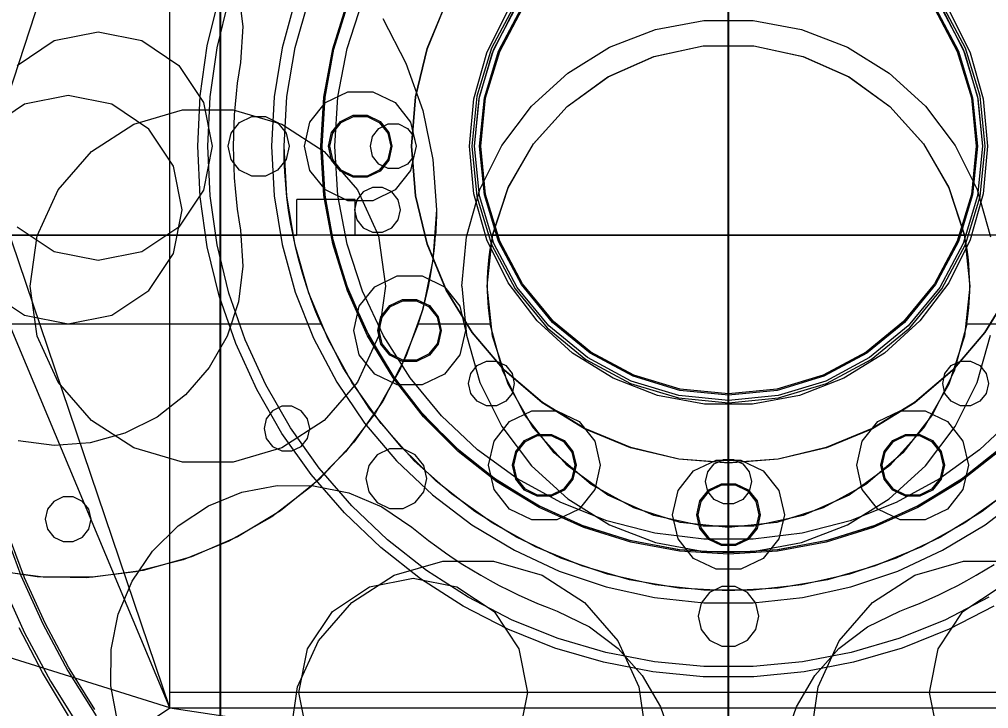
# Model space of a CAD drawing. Header units: millimetres. Extents: x -2500 to 58855, y -53268 to 6837.
# Drawn here: x 25049 to 25430.6, y 1503.7 to 1774.9 of the extents above; entities that cross this region are included whole.
import ezdxf

# ---------------------------------------------------------------- set-up
doc = ezdxf.new("R2010")
doc.units = ezdxf.units.MM
for name, color, linetype, lineweight in [('COTAS_O', 1, 'Continuous', 0), ('COTAS_P', 1, 'Continuous', 0), ('lateral_briquetadora', 7, 'Continuous', 0)]:
    doc.layers.add(name, color=color, linetype=linetype, lineweight=lineweight)
doc.dimstyles.new('R19_100', dxfattribs={"dimtxt": 250, "dimasz": 150, "dimexe": 150, "dimexo": 80, "dimgap": 100, "dimtad": 1, "dimtih": 1, "dimtoh": 1, "dimdsep": 46, "dimcen": 0.09, "dimadec": 0, "dimazin": 0, "dimtfac": 1, "dimtdec": 4, "dimtofl": 0, "dimtmove": 0, "dimatfit": 3, "dimfxl": 1, "dimtolj": 1, "dimtzin": 0, "dimarcsym": 0})

# ---------------------------------------------------------------- blocks, each defined once
blk = doc.blocks.new('*D3')
at = {"layer": 'COTAS_P', "color": 0, "lineweight": -2, "transparency": 16777216}
for p, q in [((25334.81, 3271.57), (25051.31, 4199.21)), ((16158.18, 1324.54), (24951.7, 4011.92)), ((16254.38, 496.51), (15970.89, 1424.15))]:
    blk.add_line(p, q, dxfattribs=at)
at = {"layer": 'COTAS_P', "color": 0, "transparency": 16777216}
for points in [[(24944.39, 4035.83), (24959, 3988.02), (25095.15, 4055.76)], [(16150.87, 1348.45), (16165.48, 1300.63), (16014.73, 1280.7)]]:
    blk.add_solid(points, dxfattribs=at)
at = {"layer": 'Defpoints', "color": 0, "transparency": 16777216}
for p in [(25095.15, 4055.76), (25358.19, 3195.06), (16277.76, 420)]:
    blk.add_point(p, dxfattribs=at)
blk = doc.blocks.new('*D5')
at = {"layer": 'COTAS_P', "color": 0, "lineweight": -2, "transparency": 16777216}
for p, q in [((25438.19, 3195.06), (25908.19, 3195.06)), ((25758.19, 150), (25758.19, 3045.06)), ((25438.19, 0), (25908.19, 0))]:
    blk.add_line(p, q, dxfattribs=at)
at = {"layer": 'COTAS_P', "color": 0, "transparency": 16777216}
for points in [[(25733.19, 3045.06), (25783.19, 3045.06), (25758.19, 3195.06)], [(25733.19, 150), (25783.19, 150), (25758.19, 0)]]:
    blk.add_solid(points, dxfattribs=at)
at = {"layer": 'Defpoints', "color": 0, "transparency": 16777216}
for p in [(25358.19, 3195.06), (25758.19, 3195.06), (25358.19, 0)]:
    blk.add_point(p, dxfattribs=at)
blk = doc.blocks.new('*D6')
at = {"layer": 'COTAS_P', "color": 0, "lineweight": -2, "transparency": 16777216}
for p, q in [((25128.19, 1262), (25128.19, 2232)), ((27628.19, 1262), (27628.19, 2232)), ((25278.19, 2082), (27478.19, 2082))]:
    blk.add_line(p, q, dxfattribs=at)
at = {"layer": 'COTAS_P', "color": 0, "transparency": 16777216}
for points in [[(25278.19, 2107), (25278.19, 2057), (25128.19, 2082)], [(27478.19, 2107), (27478.19, 2057), (27628.19, 2082)]]:
    blk.add_solid(points, dxfattribs=at)
at = {"layer": 'Defpoints', "color": 0, "transparency": 16777216}
for p in [(27628.19, 2082), (25128.19, 1182), (27628.19, 1182)]:
    blk.add_point(p, dxfattribs=at)
blk = doc.blocks.new('*D21')
at = {"layer": 'COTAS_O', "color": 0, "lineweight": -2, "transparency": 16777216}
for p, q in [((24708.19, 2300), (25478.19, 2300)), ((25328.19, 150), (25328.19, 2150)), ((24708.19, 0), (25478.19, 0))]:
    blk.add_line(p, q, dxfattribs=at)
at = {"layer": 'COTAS_O', "color": 0, "transparency": 16777216}
for points in [[(25303.19, 2150), (25353.19, 2150), (25328.19, 2300)], [(25303.19, 150), (25353.19, 150), (25328.19, 0)]]:
    blk.add_solid(points, dxfattribs=at)
at = {"layer": 'Defpoints', "color": 0, "transparency": 16777216}
for p in [(24628.19, 2300), (25328.19, 2300), (24628.19, 0)]:
    blk.add_point(p, dxfattribs=at)

msp = doc.modelspace()

# ---------------------------------------------------------------- linework, layer by layer
at = {"layer": 'lateral_briquetadora'}
for p, q in [((25108.187, 1940), (25028.187, 1695)), ((25108.187, 1510), (25108.187, 1940)), ((25108.187, 1504), (25108.187, 1940)), ((25135.252, 1786.269), (25137.017, 1772.166)), ((25122.963, 1764.554), (25127.653, 1783.882)), ((25126.891, 1763.797), (25131.491, 1782.755)), ((25157.609, 1782.474), (25152.395, 1763.695)), ((25157.574, 1763.941), (25163.007, 1782.799)), ((25172.35, 1763.41), (25178.116, 1781.914)), ((25172.836, 1763.291), (25178.584, 1781.737)), ((25178.056, 1763.547), (25184.071, 1782.059)), ((25209.509, 1763.446), (25216.959, 1781.489)), ((25209.61, 1763.433), (25217.061, 1781.469)), ((25233.074, 1761.847), (25241.464, 1778.696)), ((25244.208, 1781.113), (25234.875, 1763.651)), ((25235.249, 1761.914), (25243.841, 1778.72)), ((25235.799, 1763.268), (25245.04, 1780.557)), ((25237.646, 1762.503), (25246.703, 1779.446)), ((25238.108, 1762.312), (25247.118, 1779.168)), ((25409.255, 1779.168), (25418.265, 1762.312)), ((25409.671, 1779.446), (25418.727, 1762.503)), ((25411.334, 1780.557), (25420.575, 1763.268)), ((25421.498, 1763.651), (25412.165, 1781.113)), ((25412.532, 1778.72), (25421.124, 1761.914)), ((25414.909, 1778.696), (25423.299, 1761.847)), ((25192.077, 1775.34), (25201.182, 1757.768)), ((25137.017, 1772.166), (25135.998, 1757.991)), ((25281.384, 1763.992), (25299.452, 1770.992)), ((25299.452, 1770.992), (25318.498, 1774.552)), ((25318.498, 1774.552), (25337.875, 1774.552)), ((25337.875, 1774.552), (25356.921, 1770.992)), ((25356.921, 1770.992), (25374.989, 1763.992)), ((25062.716, 1766.575), (25079.937, 1770)), ((25079.937, 1770), (25097.157, 1766.575)), ((25048.117, 1756.82), (25062.716, 1766.575)), ((25097.157, 1766.575), (25111.756, 1756.82)), ((25120.133, 1744.867), (25122.963, 1764.554)), ((25124.115, 1744.486), (25126.891, 1763.797)), ((25152.395, 1763.695), (25149.242, 1744.461)), ((25154.287, 1744.594), (25157.574, 1763.941)), ((25168.857, 1744.346), (25172.35, 1763.41)), ((25169.353, 1744.286), (25172.836, 1763.291)), ((25174.409, 1744.427), (25178.056, 1763.547)), ((25204.964, 1744.461), (25209.509, 1763.446)), ((25205.064, 1744.455), (25209.61, 1763.433)), ((25234.875, 1763.651), (25229.127, 1744.704)), ((25230.108, 1744.509), (25235.799, 1763.268)), ((25264.91, 1753.792), (25281.384, 1763.992)), ((25298.83, 1760.35), (25318.256, 1764.48)), ((25298.886, 1760.368), (25318.276, 1764.482)), ((25318.256, 1764.48), (25338.117, 1764.48)), ((25318.276, 1764.482), (25338.097, 1764.482)), ((25338.097, 1764.482), (25357.487, 1760.368)), ((25338.117, 1764.48), (25357.543, 1760.35)), ((25374.989, 1763.992), (25391.463, 1753.792)), ((25420.575, 1763.268), (25426.265, 1744.509)), ((25427.246, 1744.704), (25421.498, 1763.651)), ((25227.923, 1743.742), (25233.074, 1761.847)), ((25229.968, 1743.792), (25235.249, 1761.914)), ((25232.07, 1744.119), (25237.646, 1762.503)), ((25232.56, 1744.021), (25238.108, 1762.312)), ((25280.687, 1752.272), (25298.83, 1760.35)), ((25280.771, 1752.321), (25298.886, 1760.368)), ((25357.487, 1760.368), (25375.602, 1752.321)), ((25357.543, 1760.35), (25375.687, 1752.272)), ((25418.265, 1762.312), (25423.813, 1744.021)), ((25418.727, 1762.503), (25424.304, 1744.119)), ((25421.124, 1761.914), (25426.405, 1743.792)), ((25423.299, 1761.847), (25428.45, 1743.742)), ((25111.756, 1756.82), (25121.511, 1742.221)), ((25135.998, 1757.991), (25135.34, 1753.899)), ((25201.182, 1757.768), (25207.81, 1739.121)), ((25135.34, 1753.899), (25134.769, 1749.795)), ((25250.591, 1740.738), (25264.91, 1753.792)), ((25264.619, 1740.599), (25280.687, 1752.272)), ((25264.721, 1740.69), (25280.771, 1752.321)), ((25375.602, 1752.321), (25391.652, 1740.69)), ((25375.687, 1752.272), (25391.754, 1740.599)), ((25391.463, 1753.792), (25405.783, 1740.738)), ((25134.769, 1749.795), (25134.286, 1745.68)), ((25068.187, 1744.95), (25050.985, 1741.528)), ((25085.388, 1741.528), (25068.187, 1744.95)), ((25119.187, 1725), (25120.133, 1744.867)), ((25123.187, 1725), (25124.115, 1744.486)), ((25134.286, 1745.68), (25133.891, 1741.555)), ((25149.242, 1744.461), (25148.187, 1725)), ((25153.187, 1725), (25154.287, 1744.594)), ((25167.687, 1725), (25168.857, 1744.346)), ((25168.187, 1725), (25169.353, 1744.286)), ((25169.47, 1742.2), (25178.291, 1746.448)), ((25173.187, 1725), (25174.409, 1744.427)), ((25178.291, 1746.448), (25188.082, 1746.448)), ((25188.082, 1746.448), (25196.903, 1742.2)), ((25203.437, 1725), (25204.964, 1744.461)), ((25203.537, 1725), (25205.064, 1744.455)), ((25229.127, 1744.704), (25227.187, 1725)), ((25228.187, 1725), (25230.108, 1744.509)), ((25230.187, 1725), (25232.07, 1744.119)), ((25424.304, 1744.119), (25426.187, 1725)), ((25426.265, 1744.509), (25428.187, 1725)), ((25429.187, 1725), (25427.246, 1744.704)), ((25050.985, 1741.528), (25036.402, 1731.784)), ((25099.971, 1731.784), (25085.388, 1741.528)), ((25121.511, 1742.221), (25124.937, 1725)), ((25133.891, 1741.555), (25133.583, 1737.423)), ((25163.365, 1734.545), (25169.47, 1742.2)), ((25196.903, 1742.2), (25203.008, 1734.545)), ((25226.187, 1725), (25227.923, 1743.742)), ((25228.187, 1725), (25229.968, 1743.792)), ((25230.687, 1725), (25232.56, 1744.021)), ((25238.914, 1725.275), (25250.591, 1740.738)), ((25251.33, 1725.84), (25264.619, 1740.599)), ((25251.433, 1725.982), (25264.721, 1740.69)), ((25391.652, 1740.69), (25404.94, 1725.982)), ((25391.754, 1740.599), (25405.043, 1725.84)), ((25405.783, 1740.738), (25417.459, 1725.275)), ((25423.813, 1744.021), (25425.687, 1725)), ((25426.405, 1743.792), (25428.187, 1725)), ((25428.45, 1743.742), (25430.187, 1725)), ((25108.187, 1504), (25028.187, 1740)), ((25094.108, 1733.674), (25113.225, 1739.287)), ((25113.225, 1739.287), (25133.149, 1739.287)), ((25133.149, 1739.287), (25152.266, 1733.674)), ((25133.583, 1737.423), (25133.363, 1733.285)), ((25135.705, 1734.382), (25140.516, 1736.699)), ((25140.516, 1736.699), (25145.857, 1736.699)), ((25145.857, 1736.699), (25150.668, 1734.382)), ((25175.393, 1734.773), (25180.405, 1737.187)), ((25175.705, 1734.382), (25180.516, 1736.699)), ((25180.405, 1737.187), (25185.968, 1737.187)), ((25180.516, 1736.699), (25185.857, 1736.699)), ((25185.857, 1736.699), (25190.668, 1734.382)), ((25185.968, 1737.187), (25190.98, 1734.773)), ((25207.81, 1739.121), (25211.836, 1719.744)), ((25077.346, 1722.902), (25094.108, 1733.674)), ((25132.375, 1730.207), (25135.705, 1734.382)), ((25133.363, 1733.285), (25133.231, 1729.143)), ((25150.668, 1734.382), (25153.998, 1730.207)), ((25152.266, 1733.674), (25169.027, 1722.902)), ((25161.187, 1725), (25163.365, 1734.545)), ((25171.924, 1730.424), (25175.393, 1734.773)), ((25172.375, 1730.207), (25175.705, 1734.382)), ((25190.575, 1732.036), (25194.184, 1733.774)), ((25190.668, 1734.382), (25193.998, 1730.207)), ((25190.98, 1734.773), (25194.449, 1730.424)), ((25194.184, 1733.774), (25198.189, 1733.774)), ((25198.189, 1733.774), (25201.798, 1732.036)), ((25203.008, 1734.545), (25205.187, 1725)), ((25109.715, 1717.202), (25099.971, 1731.784)), ((25131.187, 1725), (25132.375, 1730.207)), ((25133.231, 1729.143), (25133.187, 1725)), ((25153.998, 1730.207), (25155.187, 1725)), ((25170.687, 1725), (25171.924, 1730.424)), ((25171.187, 1725), (25172.375, 1730.207)), ((25187.187, 1725), (25188.078, 1728.905)), ((25188.078, 1728.905), (25190.575, 1732.036)), ((25193.998, 1730.207), (25195.187, 1725)), ((25194.449, 1730.424), (25195.687, 1725)), ((25201.798, 1732.036), (25204.295, 1728.905)), ((25204.295, 1728.905), (25205.187, 1725)), ((25120.133, 1705.133), (25119.187, 1725)), ((25124.937, 1725), (25121.511, 1707.779)), ((25124.115, 1705.514), (25123.187, 1725)), ((25132.375, 1719.793), (25131.187, 1725)), ((25133.187, 1725), (25133.231, 1720.857)), ((25148.187, 1725), (25149.242, 1705.539)), ((25153.259, 1719.967), (25153.187, 1725)), ((25154.287, 1705.406), (25153.187, 1725)), ((25155.187, 1725), (25153.998, 1719.793)), ((25163.365, 1715.455), (25161.187, 1725)), ((25168.857, 1705.654), (25167.687, 1725)), ((25168.215, 1721.992), (25168.187, 1725)), ((25169.353, 1705.714), (25168.187, 1725)), ((25171.924, 1719.576), (25170.687, 1725)), ((25172.375, 1719.793), (25171.187, 1725)), ((25174.409, 1705.573), (25173.187, 1725)), ((25188.078, 1721.095), (25187.187, 1725)), ((25195.187, 1725), (25193.998, 1719.793)), ((25195.687, 1725), (25194.449, 1719.576)), ((25205.187, 1725), (25203.008, 1715.455)), ((25204.972, 1705.485), (25203.437, 1725)), ((25205.071, 1705.5), (25203.537, 1725)), ((25205.187, 1725), (25204.295, 1721.095)), ((25227.923, 1706.258), (25226.187, 1725)), ((25227.187, 1725), (25229.127, 1705.296)), ((25230.108, 1705.491), (25228.187, 1725)), ((25232.07, 1705.881), (25230.187, 1725)), ((25230.277, 1707.93), (25238.914, 1725.275)), ((25232.56, 1705.979), (25230.687, 1725)), ((25241.4, 1708.64), (25251.33, 1725.84)), ((25241.487, 1708.836), (25251.433, 1725.982)), ((25404.94, 1725.982), (25414.886, 1708.836)), ((25405.043, 1725.84), (25414.973, 1708.64)), ((25417.459, 1725.275), (25426.096, 1707.93)), ((25425.687, 1725), (25423.813, 1705.979)), ((25426.187, 1725), (25424.304, 1705.881)), ((25428.187, 1725), (25426.265, 1705.491)), ((25427.246, 1705.296), (25429.187, 1725)), ((25430.187, 1725), (25428.45, 1706.258)), ((25064.299, 1707.845), (25077.346, 1722.902)), ((25168.3, 1718.984), (25168.215, 1721.992)), ((25169.027, 1722.902), (25182.074, 1707.845)), ((25135.705, 1715.618), (25132.375, 1719.793)), ((25133.231, 1720.857), (25133.363, 1716.715)), ((25153.998, 1719.793), (25150.668, 1715.618)), ((25153.476, 1714.938), (25153.259, 1719.967)), ((25168.441, 1715.979), (25168.3, 1718.984)), ((25175.393, 1715.227), (25171.924, 1719.576)), ((25175.705, 1715.618), (25172.375, 1719.793)), ((25190.575, 1717.964), (25188.078, 1721.095)), ((25194.184, 1716.226), (25190.575, 1717.964)), ((25193.998, 1719.793), (25190.668, 1715.618)), ((25194.449, 1719.576), (25190.98, 1715.227)), ((25201.798, 1717.964), (25198.189, 1716.226)), ((25204.295, 1721.095), (25201.798, 1717.964)), ((25211.836, 1719.744), (25213.187, 1700)), ((25113.137, 1700), (25109.715, 1717.202)), ((25133.363, 1716.715), (25133.583, 1712.577)), ((25140.516, 1713.301), (25135.705, 1715.618)), ((25150.668, 1715.618), (25145.857, 1713.301)), ((25153.838, 1709.917), (25153.476, 1714.938)), ((25169.47, 1707.8), (25163.365, 1715.455)), ((25168.639, 1712.977), (25168.441, 1715.979)), ((25180.405, 1712.813), (25175.393, 1715.227)), ((25180.516, 1713.301), (25175.705, 1715.618)), ((25190.668, 1715.618), (25185.857, 1713.301)), ((25190.98, 1715.227), (25185.968, 1712.813)), ((25198.189, 1716.226), (25194.184, 1716.226)), ((25203.008, 1715.455), (25196.903, 1707.8)), ((25133.583, 1712.577), (25133.891, 1708.445)), ((25145.857, 1713.301), (25140.516, 1713.301)), ((25154.344, 1704.909), (25153.838, 1709.917)), ((25168.893, 1709.979), (25168.639, 1712.977)), ((25169.204, 1706.986), (25168.893, 1709.979)), ((25185.968, 1712.813), (25180.405, 1712.813)), ((25185.857, 1713.301), (25180.516, 1713.301)), ((25056.022, 1689.721), (25064.299, 1707.845)), ((25121.511, 1707.779), (25111.756, 1693.18)), ((25133.891, 1708.445), (25134.286, 1704.32)), ((25169.571, 1704), (25169.204, 1706.986)), ((25178.291, 1703.552), (25169.47, 1707.8)), ((25184.375, 1707.036), (25181.878, 1703.905)), ((25182.074, 1707.845), (25190.351, 1689.721)), ((25187.984, 1708.774), (25184.375, 1707.036)), ((25191.989, 1708.774), (25187.984, 1708.774)), ((25196.903, 1707.8), (25188.082, 1703.552)), ((25195.598, 1707.036), (25191.989, 1708.774)), ((25198.095, 1703.905), (25195.598, 1707.036)), ((25224.974, 1689.294), (25230.277, 1707.93)), ((25233.074, 1688.153), (25227.923, 1706.258)), ((25237.646, 1687.497), (25232.07, 1705.881)), ((25238.108, 1687.688), (25232.56, 1705.979)), ((25235.263, 1689.752), (25241.4, 1708.64)), ((25235.316, 1690), (25241.487, 1708.836)), ((25414.886, 1708.836), (25421.057, 1690)), ((25414.973, 1708.64), (25421.111, 1689.752)), ((25423.813, 1705.979), (25418.265, 1687.688)), ((25424.304, 1705.881), (25418.727, 1687.497)), ((25428.45, 1706.258), (25423.299, 1688.153)), ((25426.096, 1707.93), (25431.399, 1689.294)), ((25122.963, 1685.446), (25120.133, 1705.133)), ((25126.891, 1686.203), (25124.115, 1705.514)), ((25134.286, 1704.32), (25134.769, 1700.205)), ((25149.242, 1705.539), (25152.395, 1686.305)), ((25157.574, 1686.059), (25154.287, 1705.406)), ((25154.994, 1699.917), (25154.344, 1704.909)), ((25181.187, 1704), (25158.187, 1704)), ((25158.187, 1690), (25158.187, 1704)), ((25172.35, 1686.59), (25168.857, 1705.654)), ((25172.836, 1686.709), (25169.353, 1705.714)), ((25169.85, 1701.987), (25169.571, 1704)), ((25181.187, 1704), (25169.571, 1704)), ((25178.056, 1686.453), (25174.409, 1705.573)), ((25188.082, 1703.552), (25178.291, 1703.552)), ((25181.878, 1703.905), (25180.987, 1700)), ((25181.187, 1690), (25181.187, 1704)), ((25198.987, 1700), (25198.095, 1703.905)), ((25209.542, 1686.45), (25204.972, 1705.485)), ((25209.637, 1686.481), (25205.071, 1705.5)), ((25229.127, 1705.296), (25234.875, 1686.349)), ((25235.799, 1686.732), (25230.108, 1705.491)), ((25426.265, 1705.491), (25420.575, 1686.732)), ((25421.498, 1686.349), (25427.246, 1705.296)), ((25109.715, 1682.798), (25113.137, 1700)), ((25134.769, 1700.205), (25135.34, 1696.101)), ((25155.787, 1694.946), (25154.994, 1699.917)), ((25170.155, 1699.978), (25169.85, 1701.987)), ((25170.486, 1697.973), (25170.155, 1699.978)), ((25180.987, 1700), (25181.878, 1696.095)), ((25198.095, 1696.095), (25198.987, 1700)), ((25213.187, 1700), (25211.836, 1680.256)), ((25213.18, 1698.57), (25213.158, 1697.141)), ((25213.187, 1700), (25213.18, 1698.57)), ((25108.187, 1504), (25028.187, 1695)), ((25135.34, 1696.101), (25135.998, 1692.009)), ((25156.722, 1690), (25155.787, 1694.946)), ((25170.842, 1695.973), (25170.486, 1697.973)), ((25171.223, 1693.977), (25170.842, 1695.973)), ((25181.878, 1696.095), (25184.375, 1692.964)), ((25195.598, 1692.964), (25198.095, 1696.095)), ((25213.123, 1695.712), (25213.074, 1694.283)), ((25213.158, 1697.141), (25213.123, 1695.712)), ((25062.716, 1683.425), (25048.117, 1693.18)), ((25111.756, 1693.18), (25097.157, 1683.425)), ((25135.998, 1692.009), (25137.017, 1677.834)), ((25171.63, 1691.986), (25171.223, 1693.977)), ((25172.062, 1690), (25171.63, 1691.986)), ((25184.375, 1692.964), (25187.984, 1691.226)), ((25187.984, 1691.226), (25191.989, 1691.226)), ((25191.989, 1691.226), (25195.598, 1692.964)), ((25212.933, 1691.427), (25212.841, 1690)), ((25213.01, 1692.854), (25212.933, 1691.427)), ((25213.074, 1694.283), (25213.01, 1692.854)), ((25156.722, 1690), (24838.187, 1690)), ((25818.187, 1690), (24878.187, 1690)), ((25156.722, 1690), (24971.187, 1690)), ((24971.187, 1690), (25158.187, 1690)), ((25053.187, 1670), (25056.022, 1689.721)), ((25157.85, 1684.869), (25156.722, 1690)), ((25181.187, 1690), (25158.187, 1690)), ((25177.522, 1671.147), (25172.062, 1690)), ((25172.062, 1690), (25181.187, 1690)), ((25181.187, 1690), (25212.841, 1690)), ((25190.351, 1689.721), (25193.187, 1670)), ((25212.4, 1684.913), (25212.841, 1690)), ((25235.316, 1690), (25212.841, 1690)), ((25223.187, 1670), (25224.974, 1689.294)), ((25241.464, 1671.304), (25233.074, 1688.153)), ((25233.187, 1670), (25235.263, 1689.752)), ((25234.752, 1687.177), (25234.275, 1684.338)), ((25235.316, 1690), (25234.752, 1687.177)), ((25235.316, 1690), (25421.057, 1690)), ((25246.703, 1670.554), (25237.646, 1687.497)), ((25247.118, 1670.832), (25238.108, 1687.688)), ((25418.265, 1687.688), (25409.255, 1670.832)), ((25418.727, 1687.497), (25409.671, 1670.554)), ((25423.299, 1688.153), (25414.909, 1671.304)), ((25421.621, 1687.177), (25421.057, 1690)), ((25655.187, 1690), (25421.057, 1690)), ((25421.111, 1689.752), (25423.187, 1670)), ((25422.098, 1684.338), (25421.621, 1687.177)), ((25079.937, 1680), (25062.716, 1683.425)), ((25097.157, 1683.425), (25079.937, 1680)), ((25127.653, 1666.118), (25122.963, 1685.446)), ((25131.491, 1667.245), (25126.891, 1686.203)), ((25152.395, 1686.305), (25157.609, 1667.526)), ((25163.007, 1667.201), (25157.574, 1686.059)), ((25159.132, 1679.774), (25157.85, 1684.869)), ((25178.116, 1668.086), (25172.35, 1686.59)), ((25178.584, 1668.263), (25172.836, 1686.709)), ((25184.071, 1667.941), (25178.056, 1686.453)), ((25217.034, 1668.365), (25209.542, 1686.45)), ((25217.123, 1668.41), (25209.637, 1686.481)), ((25211.779, 1679.844), (25212.4, 1684.913)), ((25234.275, 1684.338), (25233.884, 1681.487)), ((25234.875, 1686.349), (25244.208, 1668.887)), ((25245.04, 1669.443), (25235.799, 1686.732)), ((25420.575, 1686.732), (25411.334, 1669.443)), ((25412.165, 1668.887), (25421.498, 1686.349)), ((25422.49, 1681.487), (25422.098, 1684.338)), ((25099.971, 1668.216), (25109.715, 1682.798)), ((25160.565, 1674.719), (25159.132, 1679.774)), ((25211.836, 1680.256), (25207.81, 1660.879)), ((25210.98, 1674.8), (25211.779, 1679.844)), ((25233.884, 1681.487), (25233.579, 1678.624)), ((25422.794, 1678.624), (25422.49, 1681.487)), ((25137.017, 1677.834), (25135.252, 1663.731)), ((25233.361, 1675.754), (25233.23, 1672.878)), ((25233.579, 1678.624), (25233.361, 1675.754)), ((25423.012, 1675.754), (25422.794, 1678.624)), ((25423.143, 1672.878), (25423.012, 1675.754)), ((25162.15, 1669.71), (25160.565, 1674.719)), ((25188.896, 1669.7), (25197.717, 1673.948)), ((25197.717, 1673.948), (25207.508, 1673.948)), ((25207.508, 1673.948), (25216.33, 1669.7)), ((25210.004, 1669.788), (25210.98, 1674.8)), ((25233.23, 1672.878), (25233.187, 1670)), ((25423.187, 1670), (25423.143, 1672.878)), ((25036.402, 1668.216), (25050.985, 1658.472)), ((25056.022, 1650.279), (25053.187, 1670)), ((25085.388, 1658.472), (25099.971, 1668.216)), ((25163.885, 1664.751), (25162.15, 1669.71)), ((25185.25, 1653.104), (25177.522, 1671.147)), ((25186.071, 1650.412), (25178.116, 1668.086)), ((25186.514, 1650.644), (25178.584, 1668.263)), ((25182.792, 1662.045), (25188.896, 1669.7)), ((25192.359, 1650.328), (25184.071, 1667.941)), ((25193.187, 1670), (25190.351, 1650.279)), ((25208.852, 1664.813), (25210.004, 1669.788)), ((25216.33, 1669.7), (25222.434, 1662.045)), ((25227.262, 1651.674), (25217.034, 1668.365)), ((25227.343, 1651.733), (25217.123, 1668.41)), ((25223.187, 1670), (25224.974, 1650.706)), ((25233.187, 1670), (25233.211, 1667.848)), ((25235.263, 1650.248), (25233.187, 1670)), ((25233.211, 1667.848), (25233.284, 1665.698)), ((25252.808, 1656.283), (25241.464, 1671.304)), ((25244.208, 1668.887), (25256.769, 1653.582)), ((25257.476, 1654.289), (25245.04, 1669.443)), ((25258.89, 1655.704), (25246.703, 1670.554)), ((25259.244, 1656.057), (25247.118, 1670.832)), ((25409.255, 1670.832), (25397.129, 1656.057)), ((25409.671, 1670.554), (25397.483, 1655.704)), ((25411.334, 1669.443), (25398.897, 1654.289)), ((25399.604, 1653.582), (25412.165, 1668.887)), ((25414.909, 1671.304), (25403.565, 1656.283)), ((25423.187, 1670), (25421.111, 1650.248)), ((25423.089, 1665.698), (25423.162, 1667.848)), ((25423.162, 1667.848), (25423.187, 1670)), ((25439.251, 1668.41), (25429.031, 1651.733)), ((25439.34, 1668.365), (25429.111, 1651.674)), ((25134.158, 1647.323), (25127.653, 1666.118)), ((25137.871, 1648.809), (25131.491, 1667.245)), ((25157.609, 1667.526), (25164.823, 1649.42)), ((25170.517, 1649.07), (25163.007, 1667.201)), ((25165.767, 1659.846), (25163.885, 1664.751)), ((25194.819, 1662.273), (25199.831, 1664.687)), ((25195.131, 1661.882), (25199.943, 1664.199)), ((25199.831, 1664.687), (25205.394, 1664.687)), ((25199.943, 1664.199), (25205.283, 1664.199)), ((25205.283, 1664.199), (25210.095, 1661.882)), ((25205.394, 1664.687), (25210.407, 1662.273)), ((25207.526, 1659.882), (25208.852, 1664.813)), ((25233.284, 1665.698), (25233.406, 1663.549)), ((25422.967, 1663.549), (25423.089, 1665.698)), ((25135.252, 1663.731), (25130.77, 1650.244)), ((25180.613, 1652.5), (25182.792, 1662.045)), ((25191.351, 1657.924), (25194.819, 1662.273)), ((25191.801, 1657.707), (25195.131, 1661.882)), ((25207.81, 1660.879), (25201.182, 1642.232)), ((25210.095, 1661.882), (25213.425, 1657.707)), ((25210.407, 1662.273), (25213.875, 1657.924)), ((25222.434, 1662.045), (25224.613, 1652.5)), ((25233.406, 1663.549), (25233.576, 1661.404)), ((25233.576, 1661.404), (25233.795, 1659.264)), ((25422.578, 1659.264), (25422.797, 1661.404)), ((25422.797, 1661.404), (25422.967, 1663.549)), ((25050.985, 1658.472), (25068.187, 1655.05)), ((25068.187, 1655.05), (25085.388, 1658.472)), ((25167.796, 1655), (25165.767, 1659.846)), ((25190.113, 1652.5), (25191.351, 1657.924)), ((25190.613, 1652.5), (25191.801, 1657.707)), ((25206.027, 1655), (25207.526, 1659.882)), ((25213.425, 1657.707), (25214.613, 1652.5)), ((25213.875, 1657.924), (25215.113, 1652.5)), ((25233.795, 1659.264), (25234.063, 1657.129)), ((25234.063, 1657.129), (25234.378, 1655)), ((25266.718, 1643.602), (25252.808, 1656.283)), ((25403.565, 1656.283), (25389.655, 1643.602)), ((25421.995, 1655), (25422.311, 1657.129)), ((25422.311, 1657.129), (25422.578, 1659.264)), ((25167.796, 1655), (24838.187, 1655)), ((25167.796, 1655), (24879.399, 1655)), ((25176.486, 1637.754), (25167.796, 1655)), ((25182.792, 1642.955), (25180.613, 1652.5)), ((25195.128, 1636.144), (25185.25, 1653.104)), ((25191.351, 1647.076), (25190.113, 1652.5)), ((25191.801, 1647.293), (25190.613, 1652.5)), ((25206.027, 1655), (25198.783, 1636.996)), ((25234.378, 1655), (25206.027, 1655)), ((25214.613, 1652.5), (25213.425, 1647.293)), ((25215.113, 1652.5), (25213.875, 1647.076)), ((25224.613, 1652.5), (25222.434, 1642.955)), ((25239.287, 1636.507), (25234.378, 1655)), ((25256.769, 1653.582), (25272.074, 1641.022)), ((25272.63, 1641.853), (25257.476, 1654.289)), ((25273.741, 1643.516), (25258.89, 1655.704)), ((25274.018, 1643.932), (25259.244, 1656.057)), ((25397.129, 1656.057), (25382.355, 1643.932)), ((25397.483, 1655.704), (25382.632, 1643.516)), ((25398.897, 1654.289), (25383.744, 1641.853)), ((25384.299, 1641.022), (25399.604, 1653.582)), ((25421.995, 1655), (25417.087, 1636.507)), ((25663.48, 1655), (25421.995, 1655)), ((25064.299, 1632.155), (25056.022, 1650.279)), ((25130.77, 1650.244), (25123.742, 1637.891)), ((25145.975, 1631.064), (25137.871, 1648.809)), ((25164.823, 1649.42), (25173.952, 1632.2)), ((25180.01, 1631.894), (25170.517, 1649.07)), ((25190.351, 1650.279), (25182.074, 1632.155)), ((25196.098, 1633.826), (25186.071, 1650.412)), ((25196.509, 1634.11), (25186.514, 1650.644)), ((25202.789, 1633.893), (25192.359, 1650.328)), ((25224.974, 1650.706), (25230.277, 1632.07)), ((25239.975, 1636.788), (25227.262, 1651.674)), ((25240.046, 1636.859), (25227.343, 1651.733)), ((25241.4, 1631.36), (25235.263, 1650.248)), ((25421.111, 1650.248), (25414.973, 1631.36)), ((25429.031, 1651.733), (25416.327, 1636.859)), ((25429.111, 1651.674), (25416.398, 1636.788)), ((25426.096, 1632.07), (25431.399, 1650.706)), ((25142.42, 1629.231), (25134.158, 1647.323)), ((25194.819, 1642.727), (25191.351, 1647.076)), ((25195.131, 1643.118), (25191.801, 1647.293)), ((25213.425, 1647.293), (25210.095, 1643.118)), ((25213.875, 1647.076), (25210.407, 1642.727)), ((25188.896, 1635.3), (25182.792, 1642.955)), ((25201.182, 1642.232), (25192.077, 1624.66)), ((25199.831, 1640.313), (25194.819, 1642.727)), ((25199.943, 1640.801), (25195.131, 1643.118)), ((25210.095, 1643.118), (25205.283, 1640.801)), ((25210.407, 1642.727), (25205.394, 1640.313)), ((25222.434, 1642.955), (25216.33, 1635.3)), ((25282.721, 1633.693), (25266.718, 1643.602)), ((25272.074, 1641.022), (25289.536, 1631.688)), ((25289.918, 1632.612), (25272.63, 1641.853)), ((25290.684, 1634.46), (25273.741, 1643.516)), ((25290.875, 1634.922), (25274.018, 1643.932)), ((25382.355, 1643.932), (25365.498, 1634.922)), ((25382.632, 1643.516), (25365.69, 1634.46)), ((25383.744, 1641.853), (25366.455, 1632.612)), ((25366.838, 1631.688), (25384.299, 1641.022)), ((25389.655, 1643.602), (25373.652, 1633.693)), ((25123.742, 1637.891), (25114.439, 1627.146)), ((25187.023, 1621.57), (25176.486, 1637.754)), ((25205.394, 1640.313), (25199.831, 1640.313)), ((25205.283, 1640.801), (25199.943, 1640.801)), ((25226.74, 1635.567), (25229.237, 1638.698)), ((25229.237, 1638.698), (25232.846, 1640.436)), ((25232.846, 1640.436), (25236.851, 1640.436)), ((25236.851, 1640.436), (25240.46, 1638.698)), ((25240.46, 1638.698), (25242.957, 1635.567)), ((25413.416, 1635.567), (25415.913, 1638.698)), ((25415.913, 1638.698), (25419.522, 1640.436)), ((25419.522, 1640.436), (25423.527, 1640.436)), ((25423.527, 1640.436), (25427.136, 1638.698)), ((25427.136, 1638.698), (25429.633, 1635.567)), ((25197.717, 1631.052), (25188.896, 1635.3)), ((25198.783, 1636.996), (25189.2, 1620.12)), ((25207.009, 1620.52), (25195.128, 1636.144)), ((25208.051, 1618.569), (25196.098, 1633.826)), ((25208.425, 1618.9), (25196.509, 1634.11)), ((25215.196, 1618.895), (25202.789, 1633.893)), ((25216.33, 1635.3), (25207.508, 1631.052)), ((25225.848, 1631.662), (25226.74, 1635.567)), ((25247.801, 1619.372), (25239.287, 1636.507)), ((25254.86, 1624.075), (25239.975, 1636.788)), ((25254.919, 1624.156), (25240.046, 1636.859)), ((25242.957, 1635.567), (25243.848, 1631.662)), ((25300.273, 1626.894), (25282.721, 1633.693)), ((25309.068, 1628.883), (25290.684, 1634.46)), ((25309.165, 1629.373), (25290.875, 1634.922)), ((25365.498, 1634.922), (25347.208, 1629.373)), ((25365.69, 1634.46), (25347.305, 1628.883)), ((25373.652, 1633.693), (25356.1, 1626.894)), ((25416.327, 1636.859), (25401.454, 1624.156)), ((25416.398, 1636.788), (25401.513, 1624.075)), ((25417.087, 1636.507), (25408.572, 1619.372)), ((25412.525, 1631.662), (25413.416, 1635.567)), ((25429.633, 1635.567), (25430.525, 1631.662)), ((25077.346, 1617.098), (25064.299, 1632.155)), ((25155.73, 1614.169), (25145.975, 1631.064)), ((25182.074, 1632.155), (25169.027, 1617.098)), ((25173.952, 1632.2), (25184.89, 1616.069)), ((25191.366, 1615.889), (25180.01, 1631.894)), ((25207.508, 1631.052), (25197.717, 1631.052)), ((25226.74, 1627.757), (25225.848, 1631.662)), ((25230.277, 1632.07), (25238.914, 1614.725)), ((25251.33, 1614.16), (25241.4, 1631.36)), ((25243.848, 1631.662), (25242.957, 1627.757)), ((25289.536, 1631.688), (25308.482, 1625.941)), ((25308.678, 1626.921), (25289.918, 1632.612)), ((25366.455, 1632.612), (25347.696, 1626.921)), ((25347.891, 1625.941), (25366.838, 1631.688)), ((25414.973, 1631.36), (25405.043, 1614.16)), ((25413.416, 1627.757), (25412.525, 1631.662)), ((25417.459, 1614.725), (25426.096, 1632.07)), ((25430.525, 1631.662), (25429.633, 1627.757)), ((25114.439, 1627.146), (25103.219, 1618.422)), ((25152.365, 1612.006), (25142.42, 1629.231)), ((25229.237, 1624.625), (25226.74, 1627.757)), ((25242.957, 1627.757), (25240.46, 1624.625)), ((25318.775, 1623.435), (25300.273, 1626.894)), ((25308.482, 1625.941), (25328.187, 1624)), ((25328.187, 1625), (25308.678, 1626.921)), ((25328.187, 1627), (25309.068, 1628.883)), ((25328.187, 1627.5), (25309.165, 1629.373)), ((25347.208, 1629.373), (25328.187, 1627.5)), ((25347.305, 1628.883), (25328.187, 1627)), ((25347.696, 1626.921), (25328.187, 1625)), ((25328.187, 1624), (25347.891, 1625.941)), ((25356.1, 1626.894), (25337.598, 1623.435)), ((25415.913, 1624.625), (25413.416, 1627.757)), ((25429.633, 1627.757), (25427.136, 1624.625)), ((25152.309, 1622.649), (25148.701, 1620.911)), ((25156.315, 1622.649), (25152.309, 1622.649)), ((25159.924, 1620.911), (25156.315, 1622.649)), ((25192.077, 1624.66), (25180.665, 1608.492)), ((25232.846, 1622.888), (25229.237, 1624.625)), ((25236.851, 1622.888), (25232.846, 1622.888)), ((25240.46, 1624.625), (25236.851, 1622.888)), ((25271.551, 1613.847), (25254.86, 1624.075)), ((25271.597, 1613.936), (25254.919, 1624.156)), ((25337.598, 1623.435), (25318.775, 1623.435)), ((25401.454, 1624.156), (25384.776, 1613.936)), ((25401.513, 1624.075), (25384.822, 1613.847)), ((25419.522, 1622.888), (25415.913, 1624.625)), ((25423.527, 1622.888), (25419.522, 1622.888)), ((25427.136, 1624.625), (25423.527, 1622.888)), ((25103.219, 1618.422), (25090.513, 1612.055)), ((25148.701, 1620.911), (25146.203, 1617.779)), ((25162.421, 1617.779), (25159.924, 1620.911)), ((25189.2, 1620.12), (25177.449, 1604.675)), ((25199.278, 1606.646), (25187.023, 1621.57)), ((25220.714, 1606.469), (25207.009, 1620.52)), ((25221.755, 1604.864), (25208.051, 1618.569)), ((25222.087, 1605.238), (25208.425, 1618.9)), ((25229.386, 1605.57), (25215.196, 1618.895)), ((25241.97, 1616.627), (25250.791, 1620.875)), ((25259.577, 1604.291), (25247.801, 1619.372)), ((25250.791, 1620.875), (25260.582, 1620.875)), ((25260.582, 1620.875), (25269.403, 1616.627)), ((25386.97, 1616.627), (25395.791, 1620.875)), ((25395.791, 1620.875), (25405.582, 1620.875)), ((25408.572, 1619.372), (25396.797, 1604.291)), ((25405.582, 1620.875), (25414.403, 1616.627)), ((25441.177, 1618.895), (25426.987, 1605.57)), ((25094.108, 1606.326), (25077.346, 1617.098)), ((25146.203, 1617.779), (25145.312, 1613.874)), ((25169.027, 1617.098), (25152.266, 1606.326)), ((25163.312, 1613.874), (25162.421, 1617.779)), ((25184.89, 1616.069), (25197.507, 1601.214)), ((25204.443, 1601.256), (25191.366, 1615.889)), ((25235.865, 1608.972), (25241.97, 1616.627)), ((25238.914, 1614.725), (25250.591, 1599.262)), ((25269.403, 1616.627), (25275.508, 1608.972)), ((25380.865, 1608.972), (25386.97, 1616.627)), ((25405.783, 1599.262), (25417.459, 1614.725)), ((25414.403, 1616.627), (25420.508, 1608.972)), ((25090.513, 1612.055), (25076.808, 1608.289)), ((25145.312, 1613.874), (25146.203, 1609.969)), ((25163.901, 1595.805), (25152.365, 1612.006)), ((25167.046, 1598.277), (25155.73, 1614.169)), ((25162.421, 1609.969), (25163.312, 1613.874)), ((25247.893, 1609.199), (25252.905, 1611.613)), ((25248.205, 1608.808), (25253.016, 1611.125)), ((25264.619, 1599.401), (25251.33, 1614.16)), ((25252.905, 1611.613), (25258.468, 1611.613)), ((25253.016, 1611.125), (25258.357, 1611.125)), ((25258.357, 1611.125), (25263.168, 1608.808)), ((25258.468, 1611.613), (25263.48, 1609.199)), ((25289.637, 1606.356), (25271.551, 1613.847)), ((25289.668, 1606.451), (25271.597, 1613.936)), ((25384.776, 1613.936), (25366.706, 1606.451)), ((25384.822, 1613.847), (25366.736, 1606.356)), ((25405.043, 1614.16), (25391.754, 1599.401)), ((25392.893, 1609.199), (25397.905, 1611.613)), ((25393.205, 1608.808), (25398.016, 1611.125)), ((25397.905, 1611.613), (25403.468, 1611.613)), ((25398.016, 1611.125), (25403.357, 1611.125)), ((25403.357, 1611.125), (25408.168, 1608.808)), ((25403.468, 1611.613), (25408.48, 1609.199)), ((25062.633, 1607.269), (25048.53, 1609.034)), ((25076.808, 1608.289), (25062.633, 1607.269)), ((25146.203, 1609.969), (25148.701, 1606.838)), ((25148.701, 1606.838), (25152.309, 1605.1)), ((25156.315, 1605.1), (25159.924, 1606.838)), ((25159.924, 1606.838), (25162.421, 1609.969)), ((25180.665, 1608.492), (25167.157, 1594.029)), ((25213.104, 1593.163), (25199.278, 1606.646)), ((25233.687, 1599.426), (25235.865, 1608.972)), ((25244.424, 1604.85), (25247.893, 1609.199)), ((25244.875, 1604.633), (25248.205, 1608.808)), ((25263.168, 1608.808), (25266.498, 1604.633)), ((25263.48, 1609.199), (25266.949, 1604.85)), ((25275.508, 1608.972), (25277.687, 1599.426)), ((25378.687, 1599.426), (25380.865, 1608.972)), ((25389.424, 1604.85), (25392.893, 1609.199)), ((25389.875, 1604.633), (25393.205, 1608.808)), ((25408.168, 1608.808), (25411.498, 1604.633)), ((25408.48, 1609.199), (25411.949, 1604.85)), ((25420.508, 1608.972), (25422.687, 1599.426)), ((25113.225, 1600.713), (25094.108, 1606.326)), ((25152.266, 1606.326), (25133.149, 1600.713)), ((25152.309, 1605.1), (25156.315, 1605.1)), ((25177.449, 1604.675), (25163.74, 1590.938)), ((25189.89, 1603.567), (25186.56, 1599.392)), ((25194.702, 1605.884), (25189.89, 1603.567)), ((25200.042, 1605.884), (25194.702, 1605.884)), ((25204.854, 1603.567), (25200.042, 1605.884)), ((25208.183, 1599.392), (25204.854, 1603.567)), ((25236.036, 1594.202), (25220.714, 1606.469)), ((25237.012, 1592.911), (25221.755, 1604.864)), ((25237.296, 1593.323), (25222.087, 1605.238)), ((25245.133, 1594.129), (25229.386, 1605.57)), ((25243.187, 1599.426), (25244.424, 1604.85)), ((25243.687, 1599.426), (25244.875, 1604.633)), ((25274.135, 1591.876), (25259.577, 1604.291)), ((25266.498, 1604.633), (25267.687, 1599.426)), ((25266.949, 1604.85), (25268.187, 1599.426)), ((25308.671, 1601.786), (25289.637, 1606.356)), ((25308.687, 1601.885), (25289.668, 1606.451)), ((25366.706, 1606.451), (25347.686, 1601.885)), ((25366.736, 1606.356), (25347.702, 1601.786)), ((25396.797, 1604.291), (25382.238, 1591.876)), ((25388.187, 1599.426), (25389.424, 1604.85)), ((25388.687, 1599.426), (25389.875, 1604.633)), ((25426.987, 1605.57), (25411.24, 1594.129)), ((25411.498, 1604.633), (25412.687, 1599.426)), ((25411.949, 1604.85), (25413.187, 1599.426)), ((25434.286, 1605.238), (25419.077, 1593.323)), ((25434.618, 1604.864), (25419.361, 1592.911)), ((25435.659, 1606.469), (25420.337, 1594.202)), ((25133.149, 1600.713), (25113.225, 1600.713)), ((25186.56, 1599.392), (25185.372, 1594.185)), ((25197.507, 1601.214), (25211.657, 1587.811)), ((25219.076, 1588.179), (25204.443, 1601.256)), ((25209.372, 1594.185), (25208.183, 1599.392)), ((25235.865, 1589.881), (25233.687, 1599.426)), ((25244.424, 1594.003), (25243.187, 1599.426)), ((25244.875, 1594.22), (25243.687, 1599.426)), ((25250.591, 1599.262), (25264.91, 1586.208)), ((25280.687, 1587.728), (25264.619, 1599.401)), ((25267.687, 1599.426), (25266.498, 1594.22)), ((25268.187, 1599.426), (25266.949, 1594.003)), ((25277.687, 1599.426), (25275.508, 1589.881)), ((25328.187, 1600.25), (25308.671, 1601.786)), ((25328.187, 1600.35), (25308.687, 1601.885)), ((25314.47, 1597.2), (25323.291, 1601.448)), ((25320.078, 1596.905), (25322.575, 1600.036)), ((25322.575, 1600.036), (25326.184, 1601.774)), ((25323.291, 1601.448), (25333.082, 1601.448)), ((25326.184, 1601.774), (25330.189, 1601.774)), ((25347.686, 1601.885), (25328.187, 1600.35)), ((25347.702, 1601.786), (25328.187, 1600.25)), ((25330.189, 1601.774), (25333.798, 1600.036)), ((25333.082, 1601.448), (25341.903, 1597.2)), ((25333.798, 1600.036), (25336.295, 1596.905)), ((25391.754, 1599.401), (25375.687, 1587.728)), ((25380.865, 1589.881), (25378.687, 1599.426)), ((25389.424, 1594.003), (25388.187, 1599.426)), ((25389.875, 1594.22), (25388.687, 1599.426)), ((25391.463, 1586.208), (25405.783, 1599.262)), ((25412.687, 1599.426), (25411.498, 1594.22)), ((25413.187, 1599.426), (25411.949, 1594.003)), ((25422.687, 1599.426), (25420.508, 1589.881)), ((25176.926, 1580.773), (25163.901, 1595.805)), ((25179.821, 1583.534), (25167.046, 1598.277)), ((25308.365, 1589.545), (25314.47, 1597.2)), ((25319.187, 1593), (25320.078, 1596.905)), ((25336.295, 1596.905), (25337.187, 1593)), ((25341.903, 1597.2), (25348.008, 1589.545)), ((25136.569, 1588.817), (25150.525, 1591.501)), ((25150.525, 1591.501), (25164.738, 1591.41)), ((25167.157, 1594.029), (25151.805, 1581.539)), ((25164.738, 1591.41), (25178.659, 1588.548)), ((25185.372, 1594.185), (25186.56, 1588.979)), ((25208.183, 1588.979), (25209.372, 1594.185)), ((25228.331, 1581.286), (25213.104, 1593.163)), ((25252.745, 1583.902), (25236.036, 1594.202)), ((25253.599, 1582.884), (25237.012, 1592.911)), ((25253.831, 1583.327), (25237.296, 1593.323)), ((25247.893, 1589.653), (25244.424, 1594.003)), ((25248.205, 1590.044), (25244.875, 1594.22)), ((25262.191, 1584.752), (25245.133, 1594.129)), ((25266.498, 1594.22), (25263.168, 1590.044)), ((25266.949, 1594.003), (25263.48, 1589.653)), ((25290.886, 1582.629), (25274.135, 1591.876)), ((25320.078, 1589.095), (25319.187, 1593)), ((25320.393, 1589.773), (25325.405, 1592.187)), ((25320.705, 1589.382), (25325.516, 1591.699)), ((25325.405, 1592.187), (25330.968, 1592.187)), ((25325.516, 1591.699), (25330.857, 1591.699)), ((25330.857, 1591.699), (25335.668, 1589.382)), ((25330.968, 1592.187), (25335.98, 1589.773)), ((25337.187, 1593), (25336.295, 1589.095)), ((25382.238, 1591.876), (25365.487, 1582.629)), ((25392.893, 1589.653), (25389.424, 1594.003)), ((25393.205, 1590.044), (25389.875, 1594.22)), ((25411.24, 1594.129), (25394.182, 1584.752)), ((25419.077, 1593.323), (25402.542, 1583.327)), ((25419.361, 1592.911), (25402.775, 1582.884)), ((25420.337, 1594.202), (25403.629, 1583.902)), ((25411.498, 1594.22), (25408.168, 1590.044)), ((25411.949, 1594.003), (25408.48, 1589.653)), ((25443.269, 1593.163), (25428.042, 1581.286)), ((25123.404, 1583.462), (25136.569, 1588.817)), ((25163.74, 1590.938), (25148.32, 1579.155)), ((25178.659, 1588.548), (25191.755, 1583.026)), ((25186.56, 1588.979), (25189.89, 1584.803)), ((25204.854, 1584.803), (25208.183, 1588.979)), ((25211.657, 1587.811), (25227.173, 1576.016)), ((25235.081, 1576.823), (25219.076, 1588.179)), ((25241.97, 1582.226), (25235.865, 1589.881)), ((25252.905, 1587.24), (25247.893, 1589.653)), ((25253.016, 1587.727), (25248.205, 1590.044)), ((25258.357, 1587.727), (25253.016, 1587.727)), ((25263.168, 1590.044), (25258.357, 1587.727)), ((25263.48, 1589.653), (25258.468, 1587.24)), ((25275.508, 1589.881), (25269.403, 1582.226)), ((25298.83, 1579.65), (25280.687, 1587.728)), ((25306.187, 1580), (25308.365, 1589.545)), ((25316.924, 1585.424), (25320.393, 1589.773)), ((25317.375, 1585.207), (25320.705, 1589.382)), ((25322.575, 1585.964), (25320.078, 1589.095)), ((25336.295, 1589.095), (25333.798, 1585.964)), ((25335.668, 1589.382), (25338.998, 1585.207)), ((25335.98, 1589.773), (25339.449, 1585.424)), ((25348.008, 1589.545), (25350.187, 1580)), ((25375.687, 1587.728), (25357.543, 1579.65)), ((25386.97, 1582.226), (25380.865, 1589.881)), ((25397.905, 1587.24), (25392.893, 1589.653)), ((25398.016, 1587.727), (25393.205, 1590.044)), ((25403.357, 1587.727), (25398.016, 1587.727)), ((25408.168, 1590.044), (25403.357, 1587.727)), ((25408.48, 1589.653), (25403.468, 1587.24)), ((25420.508, 1589.881), (25414.403, 1582.226)), ((25437.297, 1588.179), (25421.292, 1576.823)), ((25429.2, 1576.016), (25444.716, 1587.811)), ((25062.575, 1585.236), (25060.078, 1582.105)), ((25066.184, 1586.974), (25062.575, 1585.236)), ((25070.189, 1586.974), (25066.184, 1586.974)), ((25073.798, 1585.236), (25070.189, 1586.974)), ((25076.295, 1582.105), (25073.798, 1585.236)), ((25189.89, 1584.803), (25194.702, 1582.486)), ((25200.042, 1582.486), (25204.854, 1584.803)), ((25270.589, 1575.727), (25252.745, 1583.902)), ((25258.468, 1587.24), (25252.905, 1587.24)), ((25280.289, 1577.586), (25262.191, 1584.752)), ((25264.91, 1586.208), (25281.384, 1576.008)), ((25315.687, 1580), (25316.924, 1585.424)), ((25316.187, 1580), (25317.375, 1585.207)), ((25326.184, 1584.226), (25322.575, 1585.964)), ((25330.189, 1584.226), (25326.184, 1584.226)), ((25333.798, 1585.964), (25330.189, 1584.226)), ((25338.998, 1585.207), (25340.187, 1580)), ((25339.449, 1585.424), (25340.687, 1580)), ((25374.989, 1576.008), (25391.463, 1586.208)), ((25394.182, 1584.752), (25376.084, 1577.586)), ((25403.629, 1583.902), (25385.784, 1575.727)), ((25403.468, 1587.24), (25397.905, 1587.24)), ((25060.078, 1582.105), (25059.187, 1578.2)), ((25077.187, 1578.2), (25076.295, 1582.105)), ((25111.536, 1575.641), (25123.404, 1583.462)), ((25151.805, 1581.539), (25134.896, 1571.257)), ((25191.321, 1567.048), (25176.926, 1580.773)), ((25193.94, 1570.071), (25179.821, 1583.534)), ((25191.755, 1583.026), (25203.521, 1575.055)), ((25194.702, 1582.486), (25200.042, 1582.486)), ((25244.774, 1571.158), (25228.331, 1581.286)), ((25250.791, 1577.978), (25241.97, 1582.226)), ((25271.272, 1574.93), (25253.599, 1582.884)), ((25271.45, 1575.397), (25253.831, 1583.327)), ((25269.403, 1582.226), (25260.582, 1577.978)), ((25309.15, 1576.927), (25290.886, 1582.629)), ((25308.365, 1570.455), (25306.187, 1580)), ((25316.924, 1574.576), (25315.687, 1580)), ((25317.375, 1574.793), (25316.187, 1580)), ((25340.187, 1580), (25338.998, 1574.793)), ((25340.687, 1580), (25339.449, 1574.576)), ((25365.487, 1582.629), (25347.223, 1576.927)), ((25350.187, 1580), (25348.008, 1570.455)), ((25402.542, 1583.327), (25384.923, 1575.397)), ((25402.775, 1582.884), (25385.101, 1574.93)), ((25395.791, 1577.978), (25386.97, 1582.226)), ((25414.403, 1582.226), (25405.582, 1577.978)), ((25428.042, 1581.286), (25411.599, 1571.158)), ((25059.187, 1578.2), (25060.078, 1574.295)), ((25076.295, 1574.295), (25077.187, 1578.2)), ((25148.32, 1579.155), (25131.464, 1569.536)), ((25252.257, 1567.33), (25235.081, 1576.823)), ((25260.582, 1577.978), (25250.791, 1577.978)), ((25299.142, 1572.745), (25280.289, 1577.586)), ((25318.256, 1575.52), (25298.83, 1579.65)), ((25328.187, 1575), (25309.15, 1576.927)), ((25347.223, 1576.927), (25328.187, 1575)), ((25357.543, 1579.65), (25338.117, 1575.52)), ((25376.084, 1577.586), (25357.231, 1572.745)), ((25405.582, 1577.978), (25395.791, 1577.978)), ((25421.292, 1576.823), (25404.116, 1567.33)), ((25042.306, 1575.801), (25049.56, 1556.122)), ((25051.023, 1555.195), (25044.108, 1573.568)), ((25060.078, 1574.295), (25062.575, 1571.164)), ((25073.798, 1571.164), (25076.295, 1574.295)), ((25101.423, 1565.656), (25111.536, 1575.641)), ((25203.521, 1575.055), (25206.736, 1572.44)), ((25206.736, 1572.44), (25210.005, 1569.893)), ((25227.173, 1576.016), (25243.873, 1565.968)), ((25289.3, 1569.798), (25270.589, 1575.727)), ((25289.776, 1569.164), (25271.272, 1574.93)), ((25289.896, 1569.649), (25271.45, 1575.397)), ((25281.384, 1576.008), (25299.452, 1569.008)), ((25318.454, 1570.306), (25299.142, 1572.745)), ((25320.393, 1570.227), (25316.924, 1574.576)), ((25320.705, 1570.618), (25317.375, 1574.793)), ((25338.117, 1575.52), (25318.256, 1575.52)), ((25338.998, 1574.793), (25335.668, 1570.618)), ((25339.449, 1574.576), (25335.98, 1570.227)), ((25357.231, 1572.745), (25337.919, 1570.306)), ((25356.921, 1569.008), (25374.989, 1576.008)), ((25384.923, 1575.397), (25366.477, 1569.649)), ((25385.101, 1574.93), (25366.597, 1569.164)), ((25385.784, 1575.727), (25367.074, 1569.798)), ((25412.5, 1565.968), (25429.2, 1576.016)), ((25062.575, 1571.164), (25066.184, 1569.426)), ((25066.184, 1569.426), (25070.189, 1569.426)), ((25070.189, 1569.426), (25073.798, 1571.164)), ((25131.464, 1569.536), (25113.475, 1562.254)), ((25134.896, 1571.257), (25116.744, 1563.372)), ((25209.275, 1558.012), (25193.94, 1570.071)), ((25210.005, 1569.893), (25213.327, 1567.417)), ((25262.232, 1562.904), (25244.774, 1571.158)), ((25308.596, 1566.204), (25289.3, 1569.798)), ((25308.84, 1565.67), (25289.776, 1569.164)), ((25308.901, 1566.167), (25289.896, 1569.649)), ((25299.452, 1569.008), (25318.498, 1565.448)), ((25314.47, 1562.8), (25308.365, 1570.455)), ((25337.919, 1570.306), (25318.454, 1570.306)), ((25325.405, 1567.813), (25320.393, 1570.227)), ((25325.516, 1568.301), (25320.705, 1570.618)), ((25335.668, 1570.618), (25330.857, 1568.301)), ((25335.98, 1570.227), (25330.968, 1567.813)), ((25337.875, 1565.448), (25356.921, 1569.008)), ((25348.008, 1570.455), (25341.903, 1562.8)), ((25366.477, 1569.649), (25347.472, 1566.167)), ((25366.597, 1569.164), (25347.533, 1565.67)), ((25367.074, 1569.798), (25347.777, 1566.204)), ((25411.599, 1571.158), (25394.141, 1562.904)), ((25093.451, 1553.889), (25101.423, 1565.656)), ((25206.955, 1554.754), (25191.321, 1567.048)), ((25213.327, 1567.417), (25216.701, 1565.012)), ((25216.701, 1565.012), (25220.126, 1562.679)), ((25243.873, 1565.968), (25261.562, 1557.784)), ((25270.388, 1559.82), (25252.257, 1567.33)), ((25328.187, 1565), (25308.596, 1566.204)), ((25328.187, 1564.5), (25308.84, 1565.67)), ((25328.187, 1565), (25308.901, 1566.167)), ((25318.498, 1565.448), (25337.875, 1565.448)), ((25330.968, 1567.813), (25325.405, 1567.813)), ((25330.857, 1568.301), (25325.516, 1568.301)), ((25347.777, 1566.204), (25328.187, 1565)), ((25347.472, 1566.167), (25328.187, 1565)), ((25347.533, 1565.67), (25328.187, 1564.5)), ((25404.116, 1567.33), (25385.985, 1559.82)), ((25394.811, 1557.784), (25412.5, 1565.968)), ((25113.475, 1562.254), (25094.675, 1557.44)), ((25116.744, 1563.372), (25097.688, 1558.033)), ((25196.608, 1556.139), (25215.725, 1561.752)), ((25215.725, 1561.752), (25235.649, 1561.752)), ((25220.126, 1562.679), (25223.6, 1560.42)), ((25235.649, 1561.752), (25254.766, 1556.139)), ((25280.494, 1556.624), (25262.232, 1562.904)), ((25323.291, 1558.552), (25314.47, 1562.8)), ((25341.903, 1562.8), (25333.082, 1558.552)), ((25394.141, 1562.904), (25375.879, 1556.624)), ((25401.608, 1556.139), (25420.725, 1561.752)), ((25420.725, 1561.752), (25440.649, 1561.752)), ((25055.996, 1555.513), (25036.81, 1558.435)), ((25058.291, 1555.338), (25038.685, 1558.033)), ((25094.675, 1557.44), (25075.4, 1555.18)), ((25097.688, 1558.033), (25078.082, 1555.338)), ((25225.687, 1547.465), (25209.275, 1558.012)), ((25223.6, 1560.42), (25227.12, 1558.235)), ((25227.12, 1558.235), (25230.687, 1556.125)), ((25261.562, 1557.784), (25280.031, 1551.561)), ((25289.245, 1554.388), (25270.388, 1559.82)), ((25333.082, 1558.552), (25323.291, 1558.552)), ((25385.985, 1559.82), (25367.128, 1554.388)), ((25376.342, 1551.561), (25394.811, 1557.784)), ((25425.687, 1556.125), (25429.253, 1558.235)), ((25429.253, 1558.235), (25432.774, 1560.42)), ((25049.56, 1556.122), (25058.166, 1536.996)), ((25059.125, 1537.313), (25051.023, 1555.195)), ((25075.4, 1555.18), (25055.996, 1555.513)), ((25078.082, 1555.338), (25058.291, 1555.338)), ((25087.929, 1540.793), (25093.451, 1553.889)), ((25179.846, 1545.367), (25196.608, 1556.139)), ((25186.841, 1551.584), (25204.062, 1555.009)), ((25204.062, 1555.009), (25221.282, 1551.584)), ((25223.687, 1544.001), (25206.955, 1554.754)), ((25230.687, 1556.125), (25234.297, 1554.091)), ((25234.297, 1554.091), (25237.95, 1552.135)), ((25254.766, 1556.139), (25271.527, 1545.367)), ((25299.337, 1552.394), (25280.494, 1556.624)), ((25308.593, 1551.1), (25289.245, 1554.388)), ((25367.128, 1554.388), (25347.78, 1551.1)), ((25375.879, 1556.624), (25357.036, 1552.394)), ((25384.846, 1545.367), (25401.608, 1556.139)), ((25418.424, 1552.135), (25422.076, 1554.091)), ((25422.076, 1554.091), (25425.687, 1556.125)), ((25042.155, 1553.095), (25050.99, 1533.461)), ((25172.242, 1541.829), (25186.841, 1551.584)), ((25221.282, 1551.584), (25235.881, 1541.829)), ((25237.95, 1552.135), (25241.643, 1550.257)), ((25241.643, 1550.257), (25245.376, 1548.457)), ((25280.031, 1551.561), (25299.066, 1547.371)), ((25318.531, 1550.267), (25299.337, 1552.394)), ((25328.187, 1550), (25308.593, 1551.1)), ((25337.842, 1550.267), (25318.531, 1550.267)), ((25325.516, 1551.699), (25320.705, 1549.382)), ((25330.857, 1551.699), (25325.516, 1551.699)), ((25347.78, 1551.1), (25328.187, 1550)), ((25335.668, 1549.382), (25330.857, 1551.699)), ((25357.036, 1552.394), (25337.842, 1550.267)), ((25357.307, 1547.371), (25376.342, 1551.561)), ((25410.997, 1548.457), (25414.73, 1550.257)), ((25414.73, 1550.257), (25418.424, 1552.135)), ((25420.492, 1541.829), (25435.091, 1551.584)), ((25243.026, 1538.525), (25225.687, 1547.465)), ((25245.376, 1548.457), (25249.146, 1546.737)), ((25249.146, 1546.737), (25252.951, 1545.098)), ((25299.066, 1547.371), (25318.442, 1545.264)), ((25320.705, 1549.382), (25317.375, 1545.207)), ((25338.998, 1545.207), (25335.668, 1549.382)), ((25337.932, 1545.264), (25357.307, 1547.371)), ((25403.422, 1545.098), (25407.228, 1546.737)), ((25407.228, 1546.737), (25410.997, 1548.457)), ((25430.687, 1547.465), (25413.347, 1538.525)), ((25162.487, 1527.23), (25172.242, 1541.829)), ((25166.799, 1530.31), (25179.846, 1545.367)), ((25241.365, 1534.887), (25223.687, 1544.001)), ((25235.881, 1541.829), (25245.636, 1527.23)), ((25252.951, 1545.098), (25256.791, 1543.54)), ((25256.791, 1543.54), (25260.663, 1542.064)), ((25260.663, 1542.064), (25273.449, 1535.86)), ((25271.527, 1545.367), (25284.574, 1530.31)), ((25317.375, 1545.207), (25316.187, 1540)), ((25318.442, 1545.264), (25337.932, 1545.264)), ((25340.187, 1540), (25338.998, 1545.207)), ((25371.799, 1530.31), (25384.846, 1545.367)), ((25382.924, 1535.86), (25395.71, 1542.064)), ((25395.71, 1542.064), (25399.582, 1543.54)), ((25399.582, 1543.54), (25403.422, 1545.098)), ((25410.737, 1527.23), (25420.492, 1541.829)), ((25432.687, 1544.001), (25415.008, 1534.887)), ((25085.067, 1526.872), (25087.929, 1540.793)), ((25261.138, 1531.275), (25243.026, 1538.525)), ((25316.187, 1540), (25317.375, 1534.793)), ((25338.998, 1534.793), (25340.187, 1540)), ((25413.347, 1538.525), (25395.236, 1531.275)), ((25058.078, 1517.878), (25048.886, 1535.496)), ((25058.166, 1536.996), (25068.084, 1518.515)), ((25068.379, 1520), (25059.125, 1537.313)), ((25259.829, 1527.495), (25241.365, 1534.887)), ((25273.449, 1535.86), (25284.78, 1527.28)), ((25317.375, 1534.793), (25320.705, 1530.618)), ((25335.668, 1530.618), (25338.998, 1534.793)), ((25371.593, 1527.28), (25382.924, 1535.86)), ((25415.008, 1534.887), (25396.544, 1527.495)), ((25050.99, 1533.461), (25061.171, 1514.489)), ((25279.856, 1525.779), (25261.138, 1531.275)), ((25320.705, 1530.618), (25325.516, 1528.301)), ((25330.857, 1528.301), (25335.668, 1530.618)), ((25395.236, 1531.275), (25376.517, 1525.779)), ((25108.187, 1504), (25028.187, 1529)), ((25084.977, 1512.66), (25085.067, 1526.872)), ((25158.522, 1512.186), (25166.799, 1530.31)), ((25159.062, 1510.009), (25162.487, 1527.23)), ((25245.636, 1527.23), (25249.062, 1510.009)), ((25278.913, 1521.891), (25259.829, 1527.495)), ((25284.574, 1530.31), (25292.851, 1512.186)), ((25284.78, 1527.28), (25294.219, 1516.654)), ((25325.516, 1528.301), (25330.857, 1528.301)), ((25362.154, 1516.654), (25371.593, 1527.28)), ((25363.522, 1512.186), (25371.799, 1530.31)), ((25396.544, 1527.495), (25377.46, 1521.891)), ((25407.312, 1510.009), (25410.737, 1527.23)), ((25299.012, 1522.087), (25279.856, 1525.779)), ((25376.517, 1525.779), (25357.361, 1522.087)), ((25078.746, 1503.329), (25068.379, 1520)), ((25298.443, 1518.127), (25278.913, 1521.891)), ((25318.432, 1520.232), (25299.012, 1522.087)), ((25337.941, 1520.232), (25318.432, 1520.232)), ((25357.361, 1522.087), (25337.941, 1520.232)), ((25377.46, 1521.891), (25357.93, 1518.127)), ((25068.379, 1500.884), (25058.078, 1517.878)), ((25068.084, 1518.515), (25079.264, 1500.771)), ((25294.219, 1516.654), (25301.403, 1504.391)), ((25318.242, 1516.237), (25298.443, 1518.127)), ((25338.131, 1516.237), (25318.242, 1516.237)), ((25357.93, 1518.127), (25338.131, 1516.237)), ((25354.97, 1504.391), (25362.154, 1516.654)), ((25061.171, 1514.489), (25072.648, 1496.273)), ((25087.661, 1498.703), (25084.977, 1512.66)), ((25155.687, 1492.465), (25158.522, 1512.186)), ((25292.851, 1512.186), (25295.687, 1492.465)), ((25360.687, 1492.465), (25363.522, 1512.186)), ((25548.187, 1510), (25108.187, 1510)), ((25162.487, 1492.788), (25159.062, 1510.009)), ((25249.062, 1510.009), (25245.636, 1492.788)), ((25410.737, 1492.788), (25407.312, 1510.009)), ((24832.187, 1320), (25108.187, 1504)), ((25108.187, 1504), (26348.187, 1504)), ((25108.187, 1504), (26334.853, 1320)), ((25301.403, 1504.391), (25306.057, 1490.962)), ((25350.316, 1490.962), (25354.97, 1504.391))]:
    msp.add_line(p, q, dxfattribs=at)

# ---------------------------------------------------------------- dimensions: what is measured, and where the dimension line sits
at = {"layer": 'COTAS_O'}
dim = msp.add_aligned_dim(p1=(24628.187, 0), p2=(24628.187, 2300), distance=-700, text='<> O', dimstyle='R19_100', dxfattribs=at)
dim.commit()
dim.dimension.update_dxf_attribs({"geometry": '*D21', "text_midpoint": (25328.187, 1150)})
at = {"layer": 'COTAS_P'}
for p1, p2, distance, picture, middle in [((16277.765, 420), (25358.187, 3195.061), 900, '*D3', (20554.937, 2668.234)), ((25358.187, 0), (25358.187, 3195.061), -400, '*D5', (25758.187, 1597.53)), ((25128.187, 1182), (27628.187, 1182), 900, '*D6', (26378.187, 2082))]:
    dim = msp.add_aligned_dim(p1=p1, p2=p2, distance=distance, text='<> P', dimstyle='R19_100', dxfattribs=at)
    dim.commit()
    dim.dimension.update_dxf_attribs({"geometry": picture, "text_midpoint": middle})

doc.saveas('drawing.dxf')
